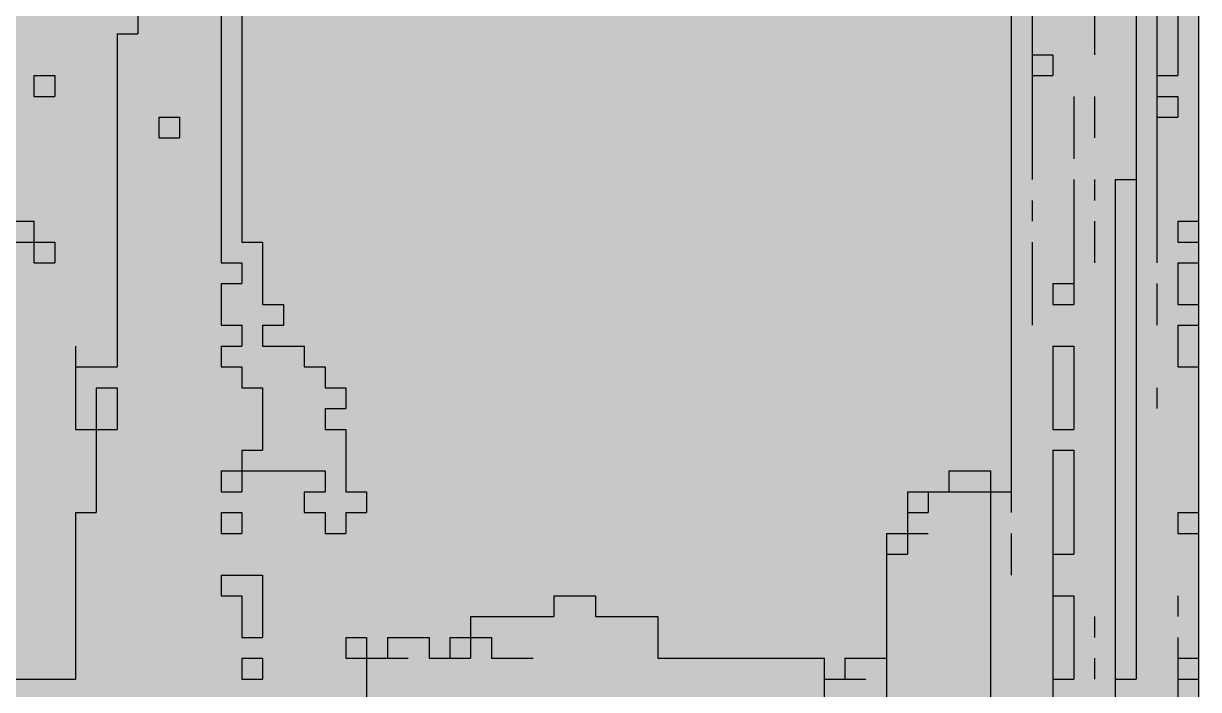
# Model space of a CAD drawing. Extents: x 0 to 100, y 0 to 130.
# Drawn here: x 41.1 to 100, y 38 to 71.4 of the extents above; entities that cross this region are included whole.
import ezdxf

# ---------------------------------------------------------------- set-up
doc = ezdxf.new("R2010")
doc.units = 0

msp = doc.modelspace()

# ---------------------------------------------------------------- linework, layer by layer
at = {"layer": '', "color": 0}
for p, q in [((100, 130.279898), (100, 0)), ((51.041667, 84.421374), (51.041667, 59.407633)), ((52.083333, 84.421374), (52.083333, 60.449873)), ((97.916667, 78.167939), (97.916667, 59.407633)), ((98.958333, 78.167939), (98.958333, 68.787786)), ((96.875, 73.998982), (96.875, 38.56285)), ((46.875, 72.956743), (46.875, 70.872265)), ((90.625, 72.956743), (90.625, 46.900763)), ((91.666667, 72.956743), (91.666667, 63.57659)), ((94.791667, 72.956743), (94.791667, 69.830025)), ((45.833333, 70.872265), (46.875, 70.872265)), ((45.833333, 70.872265), (45.833333, 54.196438)), ((91.666667, 69.830025), (92.708333, 69.830025)), ((92.708333, 69.830025), (92.708333, 68.787786)), ((41.666667, 68.787786), (42.708333, 68.787786)), ((41.666667, 68.787786), (41.666667, 67.745547)), ((42.708333, 68.787786), (42.708333, 67.745547)), ((91.666667, 68.787786), (92.708333, 68.787786)), ((97.916667, 68.787786), (98.958333, 68.787786)), ((41.666667, 67.745547), (42.708333, 67.745547)), ((93.75, 67.745547), (93.75, 64.618829)), ((94.791667, 67.745547), (94.791667, 65.661069)), ((97.916667, 67.745547), (98.958333, 67.745547)), ((98.958333, 67.745547), (98.958333, 66.703308)), ((47.916667, 66.703308), (48.958333, 66.703308)), ((47.916667, 66.703308), (47.916667, 65.661069)), ((48.958333, 66.703308), (48.958333, 65.661069)), ((97.916667, 66.703308), (98.958333, 66.703308)), ((47.916667, 65.661069), (48.958333, 65.661069)), ((93.75, 63.57659), (93.75, 57.323155)), ((94.791667, 63.57659), (94.791667, 62.534351)), ((95.833333, 63.57659), (96.875, 63.57659)), ((95.833333, 63.57659), (95.833333, 37.520611)), ((91.666667, 62.534351), (91.666667, 61.492112)), ((39.583333, 61.492112), (41.666667, 61.492112)), ((41.666667, 61.492112), (41.666667, 59.407633)), ((94.791667, 61.492112), (94.791667, 59.407633)), ((98.958333, 61.492112), (100, 61.492112)), ((98.958333, 61.492112), (98.958333, 60.449873)), ((39.583333, 60.449873), (42.708333, 60.449873)), ((42.708333, 60.449873), (42.708333, 59.407633)), ((52.083333, 60.449873), (53.125, 60.449873)), ((53.125, 60.449873), (53.125, 57.323155)), ((91.666667, 60.449873), (91.666667, 56.280916)), ((98.958333, 60.449873), (100, 60.449873)), ((41.666667, 59.407633), (42.708333, 59.407633)), ((51.041667, 59.407633), (52.083333, 59.407633)), ((52.083333, 59.407633), (52.083333, 58.365394)), ((98.958333, 59.407633), (100, 59.407633)), ((98.958333, 59.407633), (98.958333, 57.323155)), ((51.041667, 58.365394), (52.083333, 58.365394)), ((51.041667, 58.365394), (51.041667, 56.280916)), ((92.708333, 58.365394), (93.75, 58.365394)), ((92.708333, 58.365394), (92.708333, 57.323155)), ((97.916667, 58.365394), (97.916667, 56.280916)), ((53.125, 57.323155), (54.166667, 57.323155)), ((54.166667, 57.323155), (54.166667, 56.280916)), ((92.708333, 57.323155), (93.75, 57.323155)), ((98.958333, 57.323155), (100, 57.323155)), ((51.041667, 56.280916), (52.083333, 56.280916)), ((52.083333, 56.280916), (52.083333, 55.238677)), ((53.125, 56.280916), (54.166667, 56.280916)), ((53.125, 56.280916), (53.125, 55.238677)), ((98.958333, 56.280916), (100, 56.280916)), ((98.958333, 56.280916), (98.958333, 54.196438)), ((43.75, 55.238677), (43.75, 51.06972)), ((51.041667, 55.238677), (52.083333, 55.238677)), ((51.041667, 55.238677), (51.041667, 54.196438)), ((53.125, 55.238677), (55.208333, 55.238677)), ((55.208333, 55.238677), (55.208333, 54.196438)), ((92.708333, 55.238677), (93.75, 55.238677)), ((92.708333, 55.238677), (92.708333, 51.06972)), ((93.75, 55.238677), (93.75, 51.06972)), ((43.75, 54.196438), (45.833333, 54.196438)), ((51.041667, 54.196438), (52.083333, 54.196438)), ((52.083333, 54.196438), (52.083333, 53.154198)), ((55.208333, 54.196438), (56.25, 54.196438)), ((56.25, 54.196438), (56.25, 53.154198)), ((98.958333, 54.196438), (100, 54.196438)), ((44.791667, 53.154198), (45.833333, 53.154198)), ((44.791667, 53.154198), (44.791667, 46.900763)), ((45.833333, 53.154198), (45.833333, 51.06972)), ((52.083333, 53.154198), (53.125, 53.154198)), ((53.125, 53.154198), (53.125, 50.027481)), ((56.25, 53.154198), (57.291667, 53.154198)), ((57.291667, 53.154198), (57.291667, 52.111959)), ((97.916667, 53.154198), (97.916667, 52.111959)), ((56.25, 52.111959), (57.291667, 52.111959)), ((56.25, 52.111959), (56.25, 51.06972)), ((43.75, 51.06972), (45.833333, 51.06972)), ((56.25, 51.06972), (57.291667, 51.06972)), ((57.291667, 51.06972), (57.291667, 47.943002)), ((92.708333, 51.06972), (93.75, 51.06972)), ((52.083333, 50.027481), (53.125, 50.027481)), ((52.083333, 50.027481), (52.083333, 47.943002)), ((92.708333, 50.027481), (93.75, 50.027481)), ((92.708333, 50.027481), (92.708333, 37.520611)), ((93.75, 50.027481), (93.75, 44.816285)), ((51.041667, 48.985242), (56.25, 48.985242)), ((51.041667, 48.985242), (51.041667, 47.943002)), ((56.25, 48.985242), (56.25, 47.943002)), ((87.5, 48.985242), (89.583333, 48.985242)), ((87.5, 48.985242), (87.5, 47.943002)), ((89.583333, 48.985242), (89.583333, 37.520611)), ((51.041667, 47.943002), (52.083333, 47.943002)), ((55.208333, 47.943002), (56.25, 47.943002)), ((55.208333, 47.943002), (55.208333, 46.900763)), ((57.291667, 47.943002), (58.333333, 47.943002)), ((58.333333, 47.943002), (58.333333, 46.900763)), ((85.416667, 47.943002), (90.625, 47.943002)), ((85.416667, 47.943002), (85.416667, 44.816285)), ((86.458333, 47.943002), (86.458333, 46.900763)), ((43.75, 46.900763), (44.791667, 46.900763)), ((43.75, 46.900763), (43.75, 38.56285)), ((51.041667, 46.900763), (52.083333, 46.900763)), ((51.041667, 46.900763), (51.041667, 45.858524)), ((52.083333, 46.900763), (52.083333, 45.858524)), ((55.208333, 46.900763), (56.25, 46.900763)), ((56.25, 46.900763), (56.25, 45.858524)), ((57.291667, 46.900763), (58.333333, 46.900763)), ((57.291667, 46.900763), (57.291667, 45.858524)), ((85.416667, 46.900763), (86.458333, 46.900763)), ((98.958333, 46.900763), (100, 46.900763)), ((98.958333, 46.900763), (98.958333, 45.858524)), ((51.041667, 45.858524), (52.083333, 45.858524)), ((56.25, 45.858524), (57.291667, 45.858524)), ((84.375, 45.858524), (86.458333, 45.858524)), ((84.375, 45.858524), (84.375, 36.478371)), ((90.625, 45.858524), (90.625, 43.774046)), ((98.958333, 45.858524), (100, 45.858524)), ((84.375, 44.816285), (85.416667, 44.816285)), ((92.708333, 44.816285), (93.75, 44.816285)), ((51.041667, 43.774046), (53.125, 43.774046)), ((51.041667, 43.774046), (51.041667, 42.731807)), ((53.125, 43.774046), (53.125, 40.647328)), ((51.041667, 42.731807), (52.083333, 42.731807)), ((52.083333, 42.731807), (52.083333, 40.647328)), ((67.708333, 42.731807), (69.791667, 42.731807)), ((67.708333, 42.731807), (67.708333, 41.689567)), ((69.791667, 42.731807), (69.791667, 41.689567)), ((92.708333, 42.731807), (93.75, 42.731807)), ((93.75, 42.731807), (93.75, 38.56285)), ((98.958333, 42.731807), (98.958333, 41.689567)), ((63.541667, 41.689567), (67.708333, 41.689567)), ((63.541667, 41.689567), (63.541667, 39.605089)), ((69.791667, 41.689567), (72.916667, 41.689567)), ((72.916667, 41.689567), (72.916667, 39.605089)), ((94.791667, 41.689567), (94.791667, 40.647328)), ((52.083333, 40.647328), (53.125, 40.647328)), ((57.291667, 40.647328), (58.333333, 40.647328)), ((57.291667, 40.647328), (57.291667, 39.605089)), ((58.333333, 40.647328), (58.333333, 37.520611)), ((59.375, 40.647328), (61.458333, 40.647328)), ((59.375, 40.647328), (59.375, 39.605089)), ((61.458333, 40.647328), (61.458333, 39.605089)), ((62.5, 40.647328), (64.583333, 40.647328)), ((62.5, 40.647328), (62.5, 39.605089)), ((64.583333, 40.647328), (64.583333, 39.605089)), ((98.958333, 40.647328), (98.958333, 37.520611)), ((52.083333, 39.605089), (53.125, 39.605089)), ((52.083333, 39.605089), (52.083333, 38.56285)), ((53.125, 39.605089), (53.125, 38.56285)), ((57.291667, 39.605089), (60.416667, 39.605089)), ((61.458333, 39.605089), (63.541667, 39.605089)), ((64.583333, 39.605089), (66.666667, 39.605089)), ((72.916667, 39.605089), (81.25, 39.605089)), ((81.25, 39.605089), (81.25, 37.520611)), ((82.291667, 39.605089), (84.375, 39.605089)), ((82.291667, 39.605089), (82.291667, 38.56285)), ((94.791667, 39.605089), (94.791667, 38.56285)), ((98.958333, 39.605089), (100, 39.605089)), ((35.416667, 38.56285), (43.75, 38.56285)), ((52.083333, 38.56285), (53.125, 38.56285)), ((81.25, 38.56285), (83.333333, 38.56285)), ((92.708333, 38.56285), (93.75, 38.56285)), ((95.833333, 38.56285), (96.875, 38.56285)), ((98.958333, 38.56285), (100, 38.56285))]:
    msp.add_line(p, q, dxfattribs=at)
for points in [[(40.625, 61.492112), (41.666667, 61.492112), (40.625, 102.13944), (41.666667, 102.13944)], [(63.541667, 42.731807), (65.625, 42.731807), (63.541667, 94.843766), (65.625, 94.843766)], [(69.791667, 42.731807), (70.833333, 42.731807), (69.791667, 94.843766), (70.833333, 94.843766)], [(71.875, 42.731807), (72.916667, 42.731807), (71.875, 94.843766), (72.916667, 94.843766)], [(65.625, 43.774046), (69.791667, 43.774046), (65.625, 93.801527), (69.791667, 93.801527)], [(70.833333, 42.731807), (71.875, 42.731807), (70.833333, 93.801527), (71.875, 93.801527)], [(72.916667, 41.689567), (75, 41.689567), (72.916667, 92.759287), (75, 92.759287)], [(47.916667, 66.703308), (48.958333, 66.703308), (47.916667, 89.63257), (48.958333, 89.63257)], [(75, 40.647328), (76.041667, 40.647328), (75, 87.548091), (76.041667, 87.548091)], [(41.666667, 68.787786), (42.708333, 68.787786), (41.666667, 85.463613), (42.708333, 85.463613)], [(76.041667, 40.647328), (77.083333, 40.647328), (76.041667, 85.463613), (77.083333, 85.463613)], [(44.791667, 69.830025), (45.833333, 69.830025), (44.791667, 84.421374), (45.833333, 84.421374)], [(48.958333, 69.830025), (51.041667, 69.830025), (48.958333, 84.421374), (51.041667, 84.421374)], [(51.041667, 59.407633), (52.083333, 59.407633), (51.041667, 83.379135), (52.083333, 83.379135)], [(77.083333, 65.661069), (79.166667, 65.661069), (77.083333, 83.379135), (79.166667, 83.379135)], [(42.708333, 56.280916), (43.75, 56.280916), (42.708333, 82.336896), (43.75, 82.336896)], [(79.166667, 65.661069), (80.208333, 65.661069), (79.166667, 82.336896), (80.208333, 82.336896)], [(97.916667, 68.787786), (98.958333, 68.787786), (97.916667, 78.167939), (98.958333, 78.167939)], [(57.291667, 70.872265), (60.416667, 70.872265), (57.291667, 77.1257), (60.416667, 77.1257)], [(60.416667, 70.872265), (62.5, 70.872265), (60.416667, 76.08346), (62.5, 76.08346)], [(62.5, 42.731807), (63.541667, 42.731807), (62.5, 76.08346), (63.541667, 76.08346)], [(43.75, 70.872265), (44.791667, 70.872265), (43.75, 75.041221), (44.791667, 75.041221)], [(81.25, 69.830025), (82.291667, 69.830025), (81.25, 75.041221), (82.291667, 75.041221)], [(86.458333, 70.872265), (87.5, 70.872265), (86.458333, 75.041221), (87.5, 75.041221)], [(92.708333, 69.830025), (93.75, 69.830025), (92.708333, 75.041221), (93.75, 75.041221)], [(80.208333, 65.661069), (81.25, 65.661069), (80.208333, 73.998982), (81.25, 73.998982)], [(87.5, 70.872265), (90.625, 70.872265), (87.5, 73.998982), (90.625, 73.998982)], [(94.791667, 65.661069), (96.875, 65.661069), (94.791667, 73.998982), (96.875, 73.998982)], [(96.875, 59.407633), (97.916667, 59.407633), (96.875, 73.998982), (97.916667, 73.998982)], [(52.083333, 61.492112), (56.25, 61.492112), (52.083333, 72.956743), (56.25, 72.956743)], [(82.291667, 70.872265), (85.416667, 70.872265), (82.291667, 72.956743), (85.416667, 72.956743)], [(90.625, 63.57659), (91.666667, 63.57659), (90.625, 72.956743), (91.666667, 72.956743)], [(91.666667, 69.830025), (92.708333, 69.830025), (91.666667, 72.956743), (92.708333, 72.956743)], [(93.75, 69.830025), (94.791667, 69.830025), (93.75, 72.956743), (94.791667, 72.956743)], [(45.833333, 70.872265), (46.875, 70.872265), (45.833333, 71.914504), (46.875, 71.914504)], [(46.875, 58.365394), (47.916667, 58.365394), (46.875, 71.914504), (47.916667, 71.914504)], [(56.25, 54.196438), (57.291667, 54.196438), (56.25, 71.914504), (57.291667, 71.914504)], [(85.416667, 69.830025), (86.458333, 69.830025), (85.416667, 71.914504), (86.458333, 71.914504)], [(98.958333, 61.492112), (100, 61.492112), (98.958333, 71.914504), (100, 71.914504)], [(43.75, 67.745547), (44.791667, 67.745547), (43.75, 70.872265), (44.791667, 70.872265)], [(45.833333, 54.196438), (46.875, 54.196438), (45.833333, 70.872265), (46.875, 70.872265)], [(57.291667, 52.111959), (58.333333, 52.111959), (57.291667, 70.872265), (58.333333, 70.872265)], [(58.333333, 69.830025), (59.375, 69.830025), (58.333333, 70.872265), (59.375, 70.872265)], [(59.375, 40.647328), (62.5, 40.647328), (59.375, 70.872265), (62.5, 70.872265)], [(82.291667, 69.830025), (83.333333, 69.830025), (82.291667, 70.872265), (83.333333, 70.872265)], [(83.333333, 67.745547), (85.416667, 67.745547), (83.333333, 70.872265), (85.416667, 70.872265)], [(86.458333, 68.787786), (89.583333, 68.787786), (86.458333, 70.872265), (89.583333, 70.872265)], [(89.583333, 51.06972), (90.625, 51.06972), (89.583333, 70.872265), (90.625, 70.872265)], [(44.791667, 68.787786), (45.833333, 68.787786), (44.791667, 69.830025), (45.833333, 69.830025)], [(48.958333, 68.787786), (50, 68.787786), (48.958333, 69.830025), (50, 69.830025)], [(50, 54.196438), (51.041667, 54.196438), (50, 69.830025), (51.041667, 69.830025)], [(58.333333, 41.689567), (59.375, 41.689567), (58.333333, 69.830025), (59.375, 69.830025)], [(81.25, 68.787786), (83.333333, 68.787786), (81.25, 69.830025), (83.333333, 69.830025)], [(85.416667, 68.787786), (86.458333, 68.787786), (85.416667, 69.830025), (86.458333, 69.830025)], [(91.666667, 68.787786), (92.708333, 68.787786), (91.666667, 69.830025), (92.708333, 69.830025)], [(92.708333, 58.365394), (93.75, 58.365394), (92.708333, 69.830025), (93.75, 69.830025)], [(93.75, 67.745547), (94.791667, 67.745547), (93.75, 69.830025), (94.791667, 69.830025)], [(41.666667, 67.745547), (42.708333, 67.745547), (41.666667, 68.787786), (42.708333, 68.787786)], [(44.791667, 61.492112), (45.833333, 61.492112), (44.791667, 68.787786), (45.833333, 68.787786)], [(48.958333, 64.618829), (50, 64.618829), (48.958333, 68.787786), (50, 68.787786)], [(81.25, 42.731807), (82.291667, 42.731807), (81.25, 68.787786), (82.291667, 68.787786)], [(82.291667, 67.745547), (83.333333, 67.745547), (82.291667, 68.787786), (83.333333, 68.787786)], [(85.416667, 47.943002), (87.5, 47.943002), (85.416667, 68.787786), (87.5, 68.787786)], [(87.5, 67.745547), (89.583333, 67.745547), (87.5, 68.787786), (89.583333, 68.787786)], [(91.666667, 56.280916), (92.708333, 56.280916), (91.666667, 68.787786), (92.708333, 68.787786)], [(97.916667, 67.745547), (98.958333, 67.745547), (97.916667, 68.787786), (98.958333, 68.787786)], [(41.666667, 60.449873), (42.708333, 60.449873), (41.666667, 67.745547), (42.708333, 67.745547)], [(43.75, 56.280916), (44.791667, 56.280916), (43.75, 67.745547), (44.791667, 67.745547)], [(82.291667, 46.900763), (85.416667, 46.900763), (82.291667, 67.745547), (85.416667, 67.745547)], [(87.5, 66.703308), (88.541667, 66.703308), (87.5, 67.745547), (88.541667, 67.745547)], [(88.541667, 66.703308), (89.583333, 66.703308), (88.541667, 67.745547), (89.583333, 67.745547)], [(93.75, 64.618829), (94.791667, 64.618829), (93.75, 67.745547), (94.791667, 67.745547)], [(97.916667, 66.703308), (98.958333, 66.703308), (97.916667, 67.745547), (98.958333, 67.745547)], [(47.916667, 65.661069), (48.958333, 65.661069), (47.916667, 66.703308), (48.958333, 66.703308)], [(87.5, 53.154198), (88.541667, 53.154198), (87.5, 66.703308), (88.541667, 66.703308)], [(88.541667, 65.661069), (89.583333, 65.661069), (88.541667, 66.703308), (89.583333, 66.703308)], [(97.916667, 52.111959), (98.958333, 52.111959), (97.916667, 66.703308), (98.958333, 66.703308)], [(47.916667, 50.027481), (48.958333, 50.027481), (47.916667, 65.661069), (48.958333, 65.661069)], [(77.083333, 41.689567), (78.125, 41.689567), (77.083333, 65.661069), (78.125, 65.661069)], [(78.125, 64.618829), (81.25, 64.618829), (78.125, 65.661069), (81.25, 65.661069)], [(88.541667, 55.238677), (89.583333, 55.238677), (88.541667, 65.661069), (89.583333, 65.661069)], [(94.791667, 63.57659), (95.833333, 63.57659), (94.791667, 65.661069), (95.833333, 65.661069)], [(95.833333, 63.57659), (96.875, 63.57659), (95.833333, 65.661069), (96.875, 65.661069)], [(48.958333, 63.57659), (50, 63.57659), (48.958333, 64.618829), (50, 64.618829)], [(78.125, 63.57659), (80.208333, 63.57659), (78.125, 64.618829), (80.208333, 64.618829)], [(80.208333, 40.647328), (81.25, 40.647328), (80.208333, 64.618829), (81.25, 64.618829)], [(93.75, 63.57659), (94.791667, 63.57659), (93.75, 64.618829), (94.791667, 64.618829)], [(48.958333, 52.111959), (50, 52.111959), (48.958333, 63.57659), (50, 63.57659)], [(78.125, 62.534351), (79.166667, 62.534351), (78.125, 63.57659), (79.166667, 63.57659)], [(79.166667, 40.647328), (80.208333, 40.647328), (79.166667, 63.57659), (80.208333, 63.57659)], [(90.625, 62.534351), (91.666667, 62.534351), (90.625, 63.57659), (91.666667, 63.57659)], [(93.75, 58.365394), (94.791667, 58.365394), (93.75, 63.57659), (94.791667, 63.57659)], [(94.791667, 62.534351), (95.833333, 62.534351), (94.791667, 63.57659), (95.833333, 63.57659)], [(95.833333, 38.56285), (96.875, 38.56285), (95.833333, 63.57659), (96.875, 63.57659)], [(78.125, 41.689567), (79.166667, 41.689567), (78.125, 62.534351), (79.166667, 62.534351)], [(90.625, 61.492112), (91.666667, 61.492112), (90.625, 62.534351), (91.666667, 62.534351)], [(94.791667, 61.492112), (95.833333, 61.492112), (94.791667, 62.534351), (95.833333, 62.534351)], [(39.583333, 60.449873), (41.666667, 60.449873), (39.583333, 61.492112), (41.666667, 61.492112)], [(44.791667, 60.449873), (45.833333, 60.449873), (44.791667, 61.492112), (45.833333, 61.492112)], [(52.083333, 60.449873), (53.125, 60.449873), (52.083333, 61.492112), (53.125, 61.492112)], [(53.125, 59.407633), (56.25, 59.407633), (53.125, 61.492112), (56.25, 61.492112)], [(90.625, 60.449873), (91.666667, 60.449873), (90.625, 61.492112), (91.666667, 61.492112)], [(94.791667, 59.407633), (95.833333, 59.407633), (94.791667, 61.492112), (95.833333, 61.492112)], [(98.958333, 60.449873), (100, 60.449873), (98.958333, 61.492112), (100, 61.492112)], [(39.583333, 55.238677), (41.666667, 55.238677), (39.583333, 60.449873), (41.666667, 60.449873)], [(41.666667, 59.407633), (42.708333, 59.407633), (41.666667, 60.449873), (42.708333, 60.449873)], [(44.791667, 54.196438), (45.833333, 54.196438), (44.791667, 60.449873), (45.833333, 60.449873)], [(52.083333, 53.154198), (53.125, 53.154198), (52.083333, 60.449873), (53.125, 60.449873)], [(90.625, 52.111959), (91.666667, 52.111959), (90.625, 60.449873), (91.666667, 60.449873)], [(98.958333, 59.407633), (100, 59.407633), (98.958333, 60.449873), (100, 60.449873)], [(41.666667, 55.238677), (42.708333, 55.238677), (41.666667, 59.407633), (42.708333, 59.407633)], [(51.041667, 58.365394), (52.083333, 58.365394), (51.041667, 59.407633), (52.083333, 59.407633)], [(53.125, 57.323155), (54.166667, 57.323155), (53.125, 59.407633), (54.166667, 59.407633)], [(54.166667, 55.238677), (56.25, 55.238677), (54.166667, 59.407633), (56.25, 59.407633)], [(94.791667, 51.06972), (95.833333, 51.06972), (94.791667, 59.407633), (95.833333, 59.407633)], [(96.875, 58.365394), (97.916667, 58.365394), (96.875, 59.407633), (97.916667, 59.407633)], [(98.958333, 57.323155), (100, 57.323155), (98.958333, 59.407633), (100, 59.407633)], [(46.875, 57.323155), (47.916667, 57.323155), (46.875, 58.365394), (47.916667, 58.365394)], [(51.041667, 56.280916), (52.083333, 56.280916), (51.041667, 58.365394), (52.083333, 58.365394)], [(92.708333, 57.323155), (93.75, 57.323155), (92.708333, 58.365394), (93.75, 58.365394)], [(93.75, 50.027481), (94.791667, 50.027481), (93.75, 58.365394), (94.791667, 58.365394)], [(96.875, 56.280916), (97.916667, 56.280916), (96.875, 58.365394), (97.916667, 58.365394)], [(46.875, 56.280916), (47.916667, 56.280916), (46.875, 57.323155), (47.916667, 57.323155)], [(53.125, 56.280916), (54.166667, 56.280916), (53.125, 57.323155), (54.166667, 57.323155)], [(92.708333, 55.238677), (93.75, 55.238677), (92.708333, 57.323155), (93.75, 57.323155)], [(98.958333, 56.280916), (100, 56.280916), (98.958333, 57.323155), (100, 57.323155)], [(42.708333, 55.238677), (44.791667, 55.238677), (42.708333, 56.280916), (44.791667, 56.280916)], [(46.875, 55.238677), (47.916667, 55.238677), (46.875, 56.280916), (47.916667, 56.280916)], [(51.041667, 55.238677), (52.083333, 55.238677), (51.041667, 56.280916), (52.083333, 56.280916)], [(53.125, 55.238677), (54.166667, 55.238677), (53.125, 56.280916), (54.166667, 56.280916)], [(91.666667, 47.943002), (92.708333, 47.943002), (91.666667, 56.280916), (92.708333, 56.280916)], [(96.875, 53.154198), (97.916667, 53.154198), (96.875, 56.280916), (97.916667, 56.280916)], [(98.958333, 54.196438), (100, 54.196438), (98.958333, 56.280916), (100, 56.280916)], [(40.625, 53.154198), (41.666667, 53.154198), (40.625, 55.238677), (41.666667, 55.238677)], [(41.666667, 53.154198), (42.708333, 53.154198), (41.666667, 55.238677), (42.708333, 55.238677)], [(42.708333, 54.196438), (43.75, 54.196438), (42.708333, 55.238677), (43.75, 55.238677)], [(43.75, 54.196438), (44.791667, 54.196438), (43.75, 55.238677), (44.791667, 55.238677)], [(46.875, 54.196438), (47.916667, 54.196438), (46.875, 55.238677), (47.916667, 55.238677)], [(51.041667, 54.196438), (52.083333, 54.196438), (51.041667, 55.238677), (52.083333, 55.238677)], [(53.125, 53.154198), (54.166667, 53.154198), (53.125, 55.238677), (54.166667, 55.238677)], [(54.166667, 48.985242), (55.208333, 48.985242), (54.166667, 55.238677), (55.208333, 55.238677)], [(55.208333, 54.196438), (56.25, 54.196438), (55.208333, 55.238677), (56.25, 55.238677)], [(88.541667, 48.985242), (89.583333, 48.985242), (88.541667, 55.238677), (89.583333, 55.238677)], [(92.708333, 51.06972), (93.75, 51.06972), (92.708333, 55.238677), (93.75, 55.238677)], [(42.708333, 53.154198), (43.75, 53.154198), (42.708333, 54.196438), (43.75, 54.196438)], [(43.75, 53.154198), (45.833333, 53.154198), (43.75, 54.196438), (45.833333, 54.196438)], [(45.833333, 53.154198), (47.916667, 53.154198), (45.833333, 54.196438), (47.916667, 54.196438)], [(50, 53.154198), (51.041667, 53.154198), (50, 54.196438), (51.041667, 54.196438)], [(51.041667, 48.985242), (52.083333, 48.985242), (51.041667, 54.196438), (52.083333, 54.196438)], [(55.208333, 48.985242), (56.25, 48.985242), (55.208333, 54.196438), (56.25, 54.196438)], [(56.25, 53.154198), (57.291667, 53.154198), (56.25, 54.196438), (57.291667, 54.196438)], [(98.958333, 46.900763), (100, 46.900763), (98.958333, 54.196438), (100, 54.196438)], [(37.5, 51.06972), (41.666667, 51.06972), (37.5, 53.154198), (41.666667, 53.154198)], [(41.666667, 52.111959), (43.75, 52.111959), (41.666667, 53.154198), (43.75, 53.154198)], [(43.75, 51.06972), (44.791667, 51.06972), (43.75, 53.154198), (44.791667, 53.154198)], [(44.791667, 51.06972), (45.833333, 51.06972), (44.791667, 53.154198), (45.833333, 53.154198)], [(45.833333, 46.900763), (46.875, 46.900763), (45.833333, 53.154198), (46.875, 53.154198)], [(46.875, 48.985242), (47.916667, 48.985242), (46.875, 53.154198), (47.916667, 53.154198)], [(50, 50.027481), (51.041667, 50.027481), (50, 53.154198), (51.041667, 53.154198)], [(52.083333, 51.06972), (53.125, 51.06972), (52.083333, 53.154198), (53.125, 53.154198)], [(53.125, 51.06972), (54.166667, 51.06972), (53.125, 53.154198), (54.166667, 53.154198)], [(56.25, 52.111959), (57.291667, 52.111959), (56.25, 53.154198), (57.291667, 53.154198)], [(87.5, 51.06972), (88.541667, 51.06972), (87.5, 53.154198), (88.541667, 53.154198)], [(96.875, 48.985242), (97.916667, 48.985242), (96.875, 53.154198), (97.916667, 53.154198)], [(41.666667, 48.985242), (42.708333, 48.985242), (41.666667, 52.111959), (42.708333, 52.111959)], [(42.708333, 51.06972), (43.75, 51.06972), (42.708333, 52.111959), (43.75, 52.111959)], [(48.958333, 51.06972), (50, 51.06972), (48.958333, 52.111959), (50, 52.111959)], [(56.25, 51.06972), (58.333333, 51.06972), (56.25, 52.111959), (58.333333, 52.111959)], [(90.625, 51.06972), (91.666667, 51.06972), (90.625, 52.111959), (91.666667, 52.111959)], [(97.916667, 42.731807), (98.958333, 42.731807), (97.916667, 52.111959), (98.958333, 52.111959)], [(39.583333, 50.027481), (41.666667, 50.027481), (39.583333, 51.06972), (41.666667, 51.06972)], [(42.708333, 50.027481), (43.75, 50.027481), (42.708333, 51.06972), (43.75, 51.06972)], [(43.75, 46.900763), (44.791667, 46.900763), (43.75, 51.06972), (44.791667, 51.06972)], [(44.791667, 50.027481), (45.833333, 50.027481), (44.791667, 51.06972), (45.833333, 51.06972)], [(48.958333, 50.027481), (50, 50.027481), (48.958333, 51.06972), (50, 51.06972)], [(52.083333, 50.027481), (53.125, 50.027481), (52.083333, 51.06972), (53.125, 51.06972)], [(53.125, 50.027481), (54.166667, 50.027481), (53.125, 51.06972), (54.166667, 51.06972)], [(56.25, 45.858524), (57.291667, 45.858524), (56.25, 51.06972), (57.291667, 51.06972)], [(57.291667, 47.943002), (58.333333, 47.943002), (57.291667, 51.06972), (58.333333, 51.06972)], [(87.5, 48.985242), (88.541667, 48.985242), (87.5, 51.06972), (88.541667, 51.06972)], [(89.583333, 47.943002), (90.625, 47.943002), (89.583333, 51.06972), (90.625, 51.06972)], [(90.625, 48.985242), (91.666667, 48.985242), (90.625, 51.06972), (91.666667, 51.06972)], [(92.708333, 50.027481), (93.75, 50.027481), (92.708333, 51.06972), (93.75, 51.06972)], [(94.791667, 37.520611), (95.833333, 37.520611), (94.791667, 51.06972), (95.833333, 51.06972)], [(40.625, 38.56285), (41.666667, 38.56285), (40.625, 50.027481), (41.666667, 50.027481)], [(42.708333, 38.56285), (43.75, 38.56285), (42.708333, 50.027481), (43.75, 50.027481)], [(44.791667, 48.985242), (45.833333, 48.985242), (44.791667, 50.027481), (45.833333, 50.027481)], [(47.916667, 45.858524), (51.041667, 45.858524), (47.916667, 50.027481), (51.041667, 50.027481)], [(52.083333, 48.985242), (54.166667, 48.985242), (52.083333, 50.027481), (54.166667, 50.027481)], [(92.708333, 44.816285), (93.75, 44.816285), (92.708333, 50.027481), (93.75, 50.027481)], [(93.75, 48.985242), (94.791667, 48.985242), (93.75, 50.027481), (94.791667, 50.027481)], [(41.666667, 44.816285), (42.708333, 44.816285), (41.666667, 48.985242), (42.708333, 48.985242)], [(44.791667, 46.900763), (45.833333, 46.900763), (44.791667, 48.985242), (45.833333, 48.985242)], [(46.875, 47.943002), (47.916667, 47.943002), (46.875, 48.985242), (47.916667, 48.985242)], [(51.041667, 47.943002), (52.083333, 47.943002), (51.041667, 48.985242), (52.083333, 48.985242)], [(52.083333, 43.774046), (53.125, 43.774046), (52.083333, 48.985242), (53.125, 48.985242)], [(53.125, 47.943002), (55.208333, 47.943002), (53.125, 48.985242), (55.208333, 48.985242)], [(55.208333, 47.943002), (56.25, 47.943002), (55.208333, 48.985242), (56.25, 48.985242)], [(87.5, 47.943002), (89.583333, 47.943002), (87.5, 48.985242), (89.583333, 48.985242)], [(90.625, 47.943002), (91.666667, 47.943002), (90.625, 48.985242), (91.666667, 48.985242)], [(93.75, 47.943002), (94.791667, 47.943002), (93.75, 48.985242), (94.791667, 48.985242)], [(96.875, 47.943002), (97.916667, 47.943002), (96.875, 48.985242), (97.916667, 48.985242)], [(46.875, 36.478371), (47.916667, 36.478371), (46.875, 47.943002), (47.916667, 47.943002)], [(51.041667, 46.900763), (52.083333, 46.900763), (51.041667, 47.943002), (52.083333, 47.943002)], [(53.125, 37.520611), (55.208333, 37.520611), (53.125, 47.943002), (55.208333, 47.943002)], [(55.208333, 46.900763), (56.25, 46.900763), (55.208333, 47.943002), (56.25, 47.943002)], [(57.291667, 46.900763), (58.333333, 46.900763), (57.291667, 47.943002), (58.333333, 47.943002)], [(85.416667, 46.900763), (86.458333, 46.900763), (85.416667, 47.943002), (86.458333, 47.943002)], [(86.458333, 46.900763), (89.583333, 46.900763), (86.458333, 47.943002), (89.583333, 47.943002)], [(89.583333, 27.098219), (90.625, 27.098219), (89.583333, 47.943002), (90.625, 47.943002)], [(90.625, 46.900763), (92.708333, 46.900763), (90.625, 47.943002), (92.708333, 47.943002)], [(93.75, 46.900763), (94.791667, 46.900763), (93.75, 47.943002), (94.791667, 47.943002)], [(96.875, 46.900763), (97.916667, 46.900763), (96.875, 47.943002), (97.916667, 47.943002)], [(43.75, 44.816285), (46.875, 44.816285), (43.75, 46.900763), (46.875, 46.900763)], [(51.041667, 45.858524), (52.083333, 45.858524), (51.041667, 46.900763), (52.083333, 46.900763)], [(55.208333, 45.858524), (56.25, 45.858524), (55.208333, 46.900763), (56.25, 46.900763)], [(57.291667, 40.647328), (58.333333, 40.647328), (57.291667, 46.900763), (58.333333, 46.900763)], [(82.291667, 45.858524), (84.375, 45.858524), (82.291667, 46.900763), (84.375, 46.900763)], [(84.375, 45.858524), (85.416667, 45.858524), (84.375, 46.900763), (85.416667, 46.900763)], [(85.416667, 45.858524), (86.458333, 45.858524), (85.416667, 46.900763), (86.458333, 46.900763)], [(86.458333, 45.858524), (89.583333, 45.858524), (86.458333, 46.900763), (89.583333, 46.900763)], [(90.625, 45.858524), (91.666667, 45.858524), (90.625, 46.900763), (91.666667, 46.900763)], [(91.666667, 37.520611), (92.708333, 37.520611), (91.666667, 46.900763), (92.708333, 46.900763)], [(93.75, 41.689567), (94.791667, 41.689567), (93.75, 46.900763), (94.791667, 46.900763)], [(96.875, 39.605089), (97.916667, 39.605089), (96.875, 46.900763), (97.916667, 46.900763)], [(98.958333, 45.858524), (100, 45.858524), (98.958333, 46.900763), (100, 46.900763)], [(47.916667, 30.224936), (48.958333, 30.224936), (47.916667, 45.858524), (48.958333, 45.858524)], [(48.958333, 44.816285), (52.083333, 44.816285), (48.958333, 45.858524), (52.083333, 45.858524)], [(55.208333, 43.774046), (56.25, 43.774046), (55.208333, 45.858524), (56.25, 45.858524)], [(56.25, 38.56285), (57.291667, 38.56285), (56.25, 45.858524), (57.291667, 45.858524)], [(82.291667, 42.731807), (83.333333, 42.731807), (82.291667, 45.858524), (83.333333, 45.858524)], [(83.333333, 39.605089), (84.375, 39.605089), (83.333333, 45.858524), (84.375, 45.858524)], [(84.375, 44.816285), (85.416667, 44.816285), (84.375, 45.858524), (85.416667, 45.858524)], [(85.416667, 42.731807), (89.583333, 42.731807), (85.416667, 45.858524), (89.583333, 45.858524)], [(90.625, 43.774046), (91.666667, 43.774046), (90.625, 45.858524), (91.666667, 45.858524)], [(98.958333, 39.605089), (100, 39.605089), (98.958333, 45.858524), (100, 45.858524)], [(41.666667, 41.689567), (42.708333, 41.689567), (41.666667, 44.816285), (42.708333, 44.816285)], [(43.75, 42.731807), (44.791667, 42.731807), (43.75, 44.816285), (44.791667, 44.816285)], [(44.791667, 38.56285), (46.875, 38.56285), (44.791667, 44.816285), (46.875, 44.816285)], [(48.958333, 30.224936), (50, 30.224936), (48.958333, 44.816285), (50, 44.816285)], [(50, 43.774046), (52.083333, 43.774046), (50, 44.816285), (52.083333, 44.816285)], [(84.375, 42.731807), (85.416667, 42.731807), (84.375, 44.816285), (85.416667, 44.816285)], [(92.708333, 42.731807), (93.75, 42.731807), (92.708333, 44.816285), (93.75, 44.816285)], [(50, 42.731807), (51.041667, 42.731807), (50, 43.774046), (51.041667, 43.774046)], [(51.041667, 42.731807), (53.125, 42.731807), (51.041667, 43.774046), (53.125, 43.774046)], [(55.208333, 40.647328), (56.25, 40.647328), (55.208333, 43.774046), (56.25, 43.774046)], [(65.625, 42.731807), (67.708333, 42.731807), (65.625, 43.774046), (67.708333, 43.774046)], [(67.708333, 42.731807), (69.791667, 42.731807), (67.708333, 43.774046), (69.791667, 43.774046)], [(90.625, 37.520611), (91.666667, 37.520611), (90.625, 43.774046), (91.666667, 43.774046)], [(43.75, 39.605089), (44.791667, 39.605089), (43.75, 42.731807), (44.791667, 42.731807)], [(50, 38.56285), (51.041667, 38.56285), (50, 42.731807), (51.041667, 42.731807)], [(51.041667, 37.520611), (52.083333, 37.520611), (51.041667, 42.731807), (52.083333, 42.731807)], [(52.083333, 40.647328), (53.125, 40.647328), (52.083333, 42.731807), (53.125, 42.731807)], [(62.5, 40.647328), (63.541667, 40.647328), (62.5, 42.731807), (63.541667, 42.731807)], [(63.541667, 41.689567), (64.583333, 41.689567), (63.541667, 42.731807), (64.583333, 42.731807)], [(64.583333, 41.689567), (67.708333, 41.689567), (64.583333, 42.731807), (67.708333, 42.731807)], [(67.708333, 41.689567), (69.791667, 41.689567), (67.708333, 42.731807), (69.791667, 42.731807)], [(69.791667, 41.689567), (72.916667, 41.689567), (69.791667, 42.731807), (72.916667, 42.731807)], [(81.25, 39.605089), (83.333333, 39.605089), (81.25, 42.731807), (83.333333, 42.731807)], [(84.375, 30.224936), (88.541667, 30.224936), (84.375, 42.731807), (88.541667, 42.731807)], [(88.541667, 41.689567), (89.583333, 41.689567), (88.541667, 42.731807), (89.583333, 42.731807)], [(92.708333, 38.56285), (93.75, 38.56285), (92.708333, 42.731807), (93.75, 42.731807)], [(97.916667, 41.689567), (98.958333, 41.689567), (97.916667, 42.731807), (98.958333, 42.731807)], [(41.666667, 38.56285), (42.708333, 38.56285), (41.666667, 41.689567), (42.708333, 41.689567)], [(58.333333, 39.605089), (59.375, 39.605089), (58.333333, 41.689567), (59.375, 41.689567)], [(63.541667, 40.647328), (64.583333, 40.647328), (63.541667, 41.689567), (64.583333, 41.689567)], [(64.583333, 40.647328), (67.708333, 40.647328), (64.583333, 41.689567), (67.708333, 41.689567)], [(67.708333, 32.309415), (68.75, 32.309415), (67.708333, 41.689567), (68.75, 41.689567)], [(68.75, 40.647328), (70.833333, 40.647328), (68.75, 41.689567), (70.833333, 41.689567)], [(70.833333, 40.647328), (72.916667, 40.647328), (70.833333, 41.689567), (72.916667, 41.689567)], [(72.916667, 39.605089), (75, 39.605089), (72.916667, 41.689567), (75, 41.689567)], [(77.083333, 39.605089), (79.166667, 39.605089), (77.083333, 41.689567), (79.166667, 41.689567)], [(88.541667, 37.520611), (89.583333, 37.520611), (88.541667, 41.689567), (89.583333, 41.689567)], [(93.75, 40.647328), (94.791667, 40.647328), (93.75, 41.689567), (94.791667, 41.689567)], [(97.916667, 40.647328), (98.958333, 40.647328), (97.916667, 41.689567), (98.958333, 41.689567)], [(52.083333, 39.605089), (53.125, 39.605089), (52.083333, 40.647328), (53.125, 40.647328)], [(55.208333, 39.605089), (56.25, 39.605089), (55.208333, 40.647328), (56.25, 40.647328)], [(57.291667, 39.605089), (58.333333, 39.605089), (57.291667, 40.647328), (58.333333, 40.647328)], [(59.375, 39.605089), (61.458333, 39.605089), (59.375, 40.647328), (61.458333, 40.647328)], [(61.458333, 39.605089), (62.5, 39.605089), (61.458333, 40.647328), (62.5, 40.647328)], [(62.5, 39.605089), (63.541667, 39.605089), (62.5, 40.647328), (63.541667, 40.647328)], [(63.541667, 38.56285), (64.583333, 38.56285), (63.541667, 40.647328), (64.583333, 40.647328)], [(64.583333, 39.605089), (66.666667, 39.605089), (64.583333, 40.647328), (66.666667, 40.647328)], [(66.666667, 37.520611), (67.708333, 37.520611), (66.666667, 40.647328), (67.708333, 40.647328)], [(68.75, 39.605089), (70.833333, 39.605089), (68.75, 40.647328), (70.833333, 40.647328)], [(70.833333, 36.478371), (71.875, 36.478371), (70.833333, 40.647328), (71.875, 40.647328)], [(71.875, 36.478371), (72.916667, 36.478371), (71.875, 40.647328), (72.916667, 40.647328)], [(75, 39.605089), (77.083333, 39.605089), (75, 40.647328), (77.083333, 40.647328)], [(79.166667, 39.605089), (81.25, 39.605089), (79.166667, 40.647328), (81.25, 40.647328)], [(93.75, 39.605089), (94.791667, 39.605089), (93.75, 40.647328), (94.791667, 40.647328)], [(97.916667, 39.605089), (98.958333, 39.605089), (97.916667, 40.647328), (98.958333, 40.647328)], [(43.75, 36.478371), (44.791667, 36.478371), (43.75, 39.605089), (44.791667, 39.605089)], [(52.083333, 38.56285), (53.125, 38.56285), (52.083333, 39.605089), (53.125, 39.605089)], [(55.208333, 38.56285), (56.25, 38.56285), (55.208333, 39.605089), (56.25, 39.605089)], [(57.291667, 37.520611), (58.333333, 37.520611), (57.291667, 39.605089), (58.333333, 39.605089)], [(58.333333, 38.56285), (59.375, 38.56285), (58.333333, 39.605089), (59.375, 39.605089)], [(59.375, 38.56285), (60.416667, 38.56285), (59.375, 39.605089), (60.416667, 39.605089)], [(60.416667, 37.520611), (62.5, 37.520611), (60.416667, 39.605089), (62.5, 39.605089)], [(62.5, 36.478371), (63.541667, 36.478371), (62.5, 39.605089), (63.541667, 39.605089)], [(64.583333, 38.56285), (66.666667, 38.56285), (64.583333, 39.605089), (66.666667, 39.605089)], [(68.75, 35.436132), (69.791667, 35.436132), (68.75, 39.605089), (69.791667, 39.605089)], [(69.791667, 33.351654), (70.833333, 33.351654), (69.791667, 39.605089), (70.833333, 39.605089)], [(72.916667, 38.56285), (81.25, 38.56285), (72.916667, 39.605089), (81.25, 39.605089)], [(81.25, 38.56285), (82.291667, 38.56285), (81.25, 39.605089), (82.291667, 39.605089)], [(82.291667, 38.56285), (83.333333, 38.56285), (82.291667, 39.605089), (83.333333, 39.605089)], [(83.333333, 38.56285), (84.375, 38.56285), (83.333333, 39.605089), (84.375, 39.605089)], [(93.75, 38.56285), (94.791667, 38.56285), (93.75, 39.605089), (94.791667, 39.605089)], [(96.875, 38.56285), (97.916667, 38.56285), (96.875, 39.605089), (97.916667, 39.605089)], [(97.916667, 38.56285), (98.958333, 38.56285), (97.916667, 39.605089), (98.958333, 39.605089)], [(98.958333, 38.56285), (100, 38.56285), (98.958333, 39.605089), (100, 39.605089)], [(35.416667, 37.520611), (41.666667, 37.520611), (35.416667, 38.56285), (41.666667, 38.56285)], [(41.666667, 35.436132), (43.75, 35.436132), (41.666667, 38.56285), (43.75, 38.56285)], [(44.791667, 36.478371), (46.875, 36.478371), (44.791667, 38.56285), (46.875, 38.56285)], [(50, 37.520611), (51.041667, 37.520611), (50, 38.56285), (51.041667, 38.56285)], [(52.083333, 27.098219), (53.125, 27.098219), (52.083333, 38.56285), (53.125, 38.56285)], [(55.208333, 34.393893), (57.291667, 34.393893), (55.208333, 38.56285), (57.291667, 38.56285)], [(58.333333, 37.520611), (59.375, 37.520611), (58.333333, 38.56285), (59.375, 38.56285)], [(59.375, 37.520611), (60.416667, 37.520611), (59.375, 38.56285), (60.416667, 38.56285)], [(63.541667, 37.520611), (64.583333, 37.520611), (63.541667, 38.56285), (64.583333, 38.56285)], [(64.583333, 36.478371), (65.625, 36.478371), (64.583333, 38.56285), (65.625, 38.56285)], [(65.625, 37.520611), (66.666667, 37.520611), (65.625, 38.56285), (66.666667, 38.56285)], [(72.916667, 37.520611), (79.166667, 37.520611), (72.916667, 38.56285), (79.166667, 38.56285)], [(79.166667, 37.520611), (80.208333, 37.520611), (79.166667, 38.56285), (80.208333, 38.56285)], [(80.208333, 37.520611), (81.25, 37.520611), (80.208333, 38.56285), (81.25, 38.56285)], [(81.25, 36.478371), (84.375, 36.478371), (81.25, 38.56285), (84.375, 38.56285)], [(92.708333, 29.182697), (93.75, 29.182697), (92.708333, 38.56285), (93.75, 38.56285)], [(93.75, 35.436132), (94.791667, 35.436132), (93.75, 38.56285), (94.791667, 38.56285)], [(95.833333, 31.267176), (96.875, 31.267176), (95.833333, 38.56285), (96.875, 38.56285)], [(96.875, 37.520611), (97.916667, 37.520611), (96.875, 38.56285), (97.916667, 38.56285)], [(97.916667, 37.520611), (98.958333, 37.520611), (97.916667, 38.56285), (98.958333, 38.56285)], [(98.958333, 35.436132), (100, 35.436132), (98.958333, 38.56285), (100, 38.56285)]]:
    msp.add_solid(points, dxfattribs=at)

doc.saveas('drawing.dxf')
